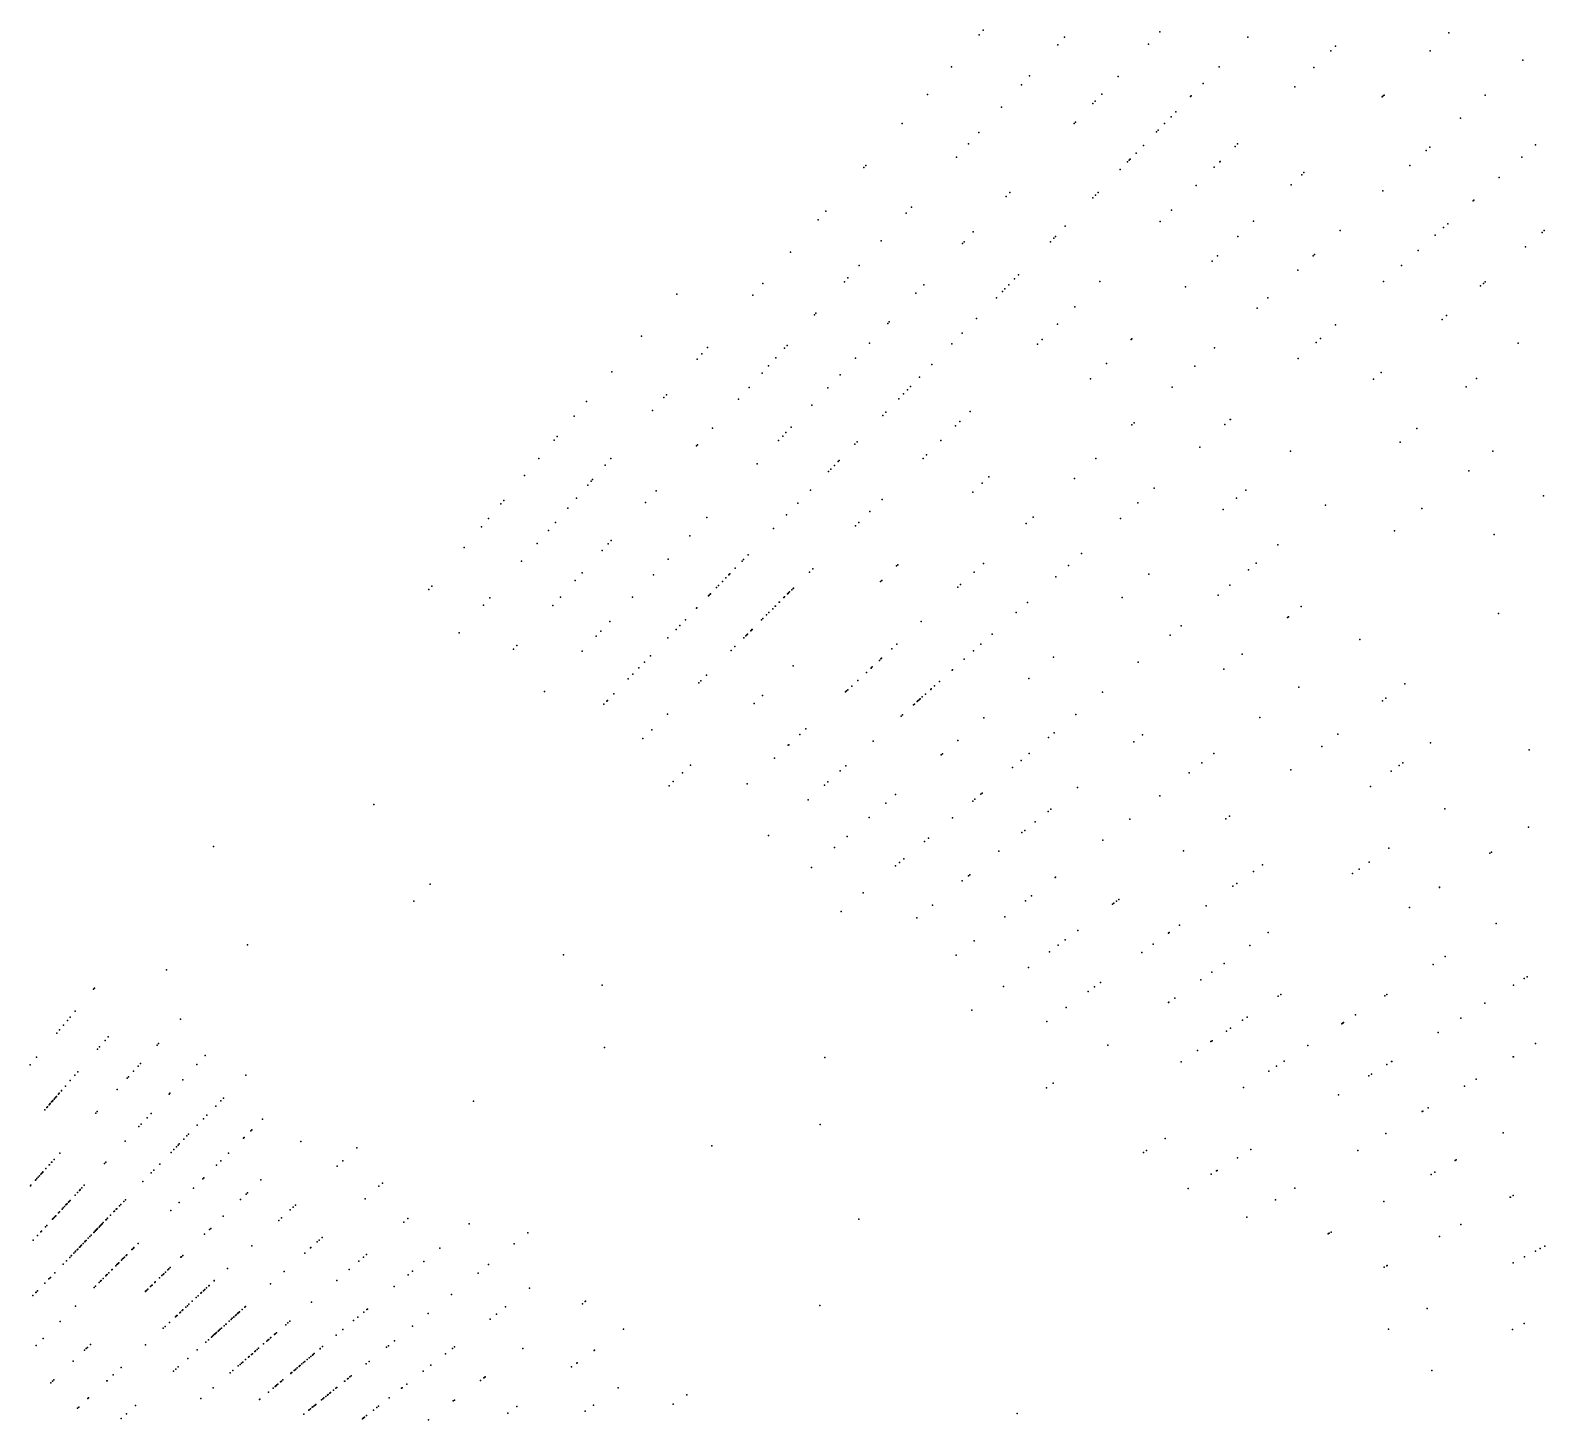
# Model space of a CAD drawing. Header units: metres. Extents: x -4327 to 4266, y -3886 to 3992.
# Drawn here: x 2119 to 4266, y 2022 to 3992 of the extents above; entities that cross this region are included whole.
import ezdxf

# ---------------------------------------------------------------- set-up
doc = ezdxf.new("R2010")
doc.units = ezdxf.units.M

msp = doc.modelspace()

# ---------------------------------------------------------------- linework, layer by layer
for p in [(3464.04, 3984.93, 2394.11), (3469.79, 3991.54, 2405.04), (3585.12, 3981.67, 2352.29), (3704, 3972.05, -161.49), (3720.11, 3989.33, 2384.17), (3845.01, 3981.62, 2315.74), (4129.84, 3988.14, 32.88), (3575.61, 3971.11, 2384.39), (3962.48, 3962.48, 2301.5), (3969.19, 3969.19, 2287.53), (4103.28, 3962.49, 17.11), (3424.89, 3939.88, 2418.73), (3804.36, 3939.53, 2333.49), (3938.57, 3938.57, 2459.92), (4234.96, 3949.16, 2418.91), (3524.33, 3914.16, 2429.87), (3535.68, 3926.77, 2385.47), (3661.26, 3926.22, 2416.54), (3781.82, 3916.19, 2333.71), (3911.63, 3911.63, 2314.39), (3390.75, 3900.61, 2449.63), (3625.48, 3887.85, 2368.56), (3628.62, 3891.22, 2451.06), (3637.93, 3901.21, 2366.24), (3763.82, 3897.55, -16.25), (3764.67, 3898.43, -181.85), (4035.52, 3897.06, 2304.06), (4036.95, 3898.43, 2308.45), (4038.09, 3899.54, 2301.95), (4181.57, 3899.38, 2450.93), (3495.95, 3882.65, 2476.29), (3736.34, 3869.1, -27.87), (3743.18, 3876.17, 2355.23), (4146.62, 3866.78, 2415.81), (3354.95, 3859.43, 2295.21), (3463.61, 3846.73, 2425.78), (3463.65, 3846.77, -187.83), (3598.99, 3859.45, -174.2), (3600.72, 3861.3, -226.19), (3715.68, 3847.7, -27.72), (3717.95, 3850.05, 2381.2), (3727.11, 3859.53, -159.53), (3449.1, 3830.61, 2320.29), (3696.95, 3828.3, 2364.28), (3827.05, 3827.05, -163.88), (3830.39, 3830.39, -13.3), (4097.93, 3821.38, 2489.22), (4102.92, 3826.03, 2304.06), (4252.8, 3829.24, -23.41), (3303.38, 3800.1, 2312.93), (3431.98, 3811.6, 2489.48), (3674.62, 3805.18, -183.28), (3676.85, 3807.49, 2431.37), (3678.03, 3808.71, 2341.81), (3686.55, 3817.54, 2395.86), (3805.16, 3805.16, -45.49), (3805.6, 3805.6, 2426.15), (4233.55, 3811.9, 2434.67), (3300.78, 3797.12, 2301.15), (3663.98, 3794.16, 2398.52), (3664.05, 3794.24, 2443.85), (3797.4, 3797.4, -42.47), (3921.39, 3786.85, -176.97), (3924.54, 3789.88, -4.46), (4074.8, 3799.81, 2395.54), (4201.52, 3783.07, 2307.59), (3507.66, 3761.51, 2301.68), (3629.14, 3758.08, 2462.22), (3632.71, 3761.78, -198.33), (3771.61, 3771.61, 2422), (3906.33, 3772.3, -182.22), (4036.58, 3764.17, 2326.84), (3368.23, 3740.79, 2295.66), (3502.65, 3756.13, 2325.34), (3625.12, 3753.93, -215.02), (3736.75, 3736.75, 2444.96), (4164.55, 3749.77, -120.75), (4165.42, 3750.56, -38.21), (3236.17, 3722.78, 2305.09), (3246.86, 3735.08, 2368.86), (3360.7, 3732.44, 2340.36), (3720.75, 3720.75, 2403.2), (3853.15, 3720.94, 2442.86), (4128.65, 3717.45, 2292.35), (3325.35, 3693.18, 2372.07), (3455.62, 3705.7, 2270.85), (3570.16, 3697.01, 2303.36), (3572.31, 3699.23, 2475.28), (3586.29, 3713.71, 2440.04), (3830.7, 3699.26, 2425.13), (3975.99, 3707.67, 2351.52), (4110.45, 3701.07, 2342.5), (4110.51, 3701.12, -149.37), (4122.39, 3711.82, 2374.32), (4262.23, 3705.1, 2494.16), (4265.29, 3707.76, -115.61), (3196.58, 3677.24, 2417.68), (3440.46, 3689.45, 2340.66), (3442.71, 3691.85, 2436.55), (3565.16, 3691.83, 2290.06), (3802.2, 3671.74, 2379.29), (3937.78, 3672.04, 2413.07), (3939.61, 3673.74, -13.22), (4086.55, 3679.55, -148.5), (4238.67, 3684.62, 2288.75), (3293.88, 3658.23, 2326.59), (3794.41, 3664.21, 2405.62), (3915.73, 3651.48, -42.34), (4062.77, 3658.13, -10.44), (3157.72, 3632.54, 2427.68), (3273.17, 3635.22, -228.28), (3278.18, 3640.79, 2394.45), (3385.93, 3630.97, -223.55), (3506.36, 3630.94, 2258.89), (3514.28, 3639.14, -225.03), (3520.03, 3645.1, 2347.79), (3635.46, 3635.46, 2327.81), (4037.39, 3635.28, 2342.91), (4174.87, 3629.16, 2332.09), (4178.97, 3632.72, -25.67), (4181.53, 3634.95, -68), (3035.47, 3617.53, 2314.41), (3143.26, 3615.9, 2426.4), (3374.61, 3618.82, -230.91), (3488.59, 3612.54, 2300.25), (3497.04, 3621.29, 2289.24), (3500.77, 3625.16, 2351.66), (3756.86, 3627.96, -172.4), (3873.61, 3612.2, 2418.99), (3230.76, 3588.13, 2425.41), (3232.87, 3590.47, 2400.65), (3599.67, 3599.67, 2325), (3858.04, 3597.68, 2468.63), (4126.48, 3587.09, 2354.38), (3334.5, 3575.82, 2376.43), (3336.65, 3578.12, 2414.35), (3460.24, 3583.19, 2367.59), (3575.19, 3575.19, 2252.77), (3969.21, 3573.89, 2421.78), (4120.4, 3581.81, -144.45), (2985.59, 3558.09, 2349.1), (3191.93, 3545, -248.69), (3308.59, 3548.03, 2403.93), (3425.42, 3547.13, 2393.41), (3440.22, 3562.45, 2357.19), (3546.76, 3546.76, 2327.3), (3553.5, 3553.5, 2308.44), (3679.47, 3553.22, 2346.25), (3680.57, 3554.28, 2353.71), (3941.73, 3549.15, 2432.97), (3947.97, 3554.77, 2387.89), (4228.43, 3548.08, 2351.92), (3064.49, 3525.29, 2336.86), (3071.25, 3533.06, 2464.61), (3079.12, 3542.12, 2418.85), (3176.15, 3527.47, 2436.52), (3188.14, 3540.79, -274.46), (3289, 3527.02, 2406.1), (3797.61, 3541.33, 2485.43), (3916.56, 3526.49, 2476.83), (2943.24, 3507.62, 2312.64), (3156.48, 3505.63, 2324.71), (3165.72, 3515.89, 2461.22), (3266.93, 3503.35, -310.03), (3379.59, 3499.66, 2400.85), (3396.98, 3517.68, 2406.58), (3644.46, 3519.41, 2300.55), (3770.05, 3515.63, 2330.57), (4033.89, 3506.61, 2381.48), (3138.08, 3485.19, 2465.78), (3249.81, 3484.99, 2436.14), (3362.51, 3481.98, -273.54), (3367, 3486.63, 2395.2), (3622.01, 3497.73, 2312.93), (3737.82, 3485.57, 2429.19), (4023.04, 3497.17, 2413.5), (4154.48, 3486.02, 2402.21), (4168.96, 3498.17, 2371.63), (2907.67, 3465.23, 2372.08), (3017.26, 3470.96, 2338.6), (3020.73, 3474.95, 2350.79), (3123.2, 3468.67, 2338.29), (3226.87, 3460.39, -262.2), (3350.34, 3469.37, 2435.94), (3356.77, 3476.04, 2417.51), (2890.3, 3444.53, 2417.64), (3001.28, 3452.58, 2376.69), (3327.45, 3445.68, -312.65), (3332.09, 3450.48, 2445.71), (3436.86, 3436.86, 2385.39), (3451.2, 3451.2, 2431.79), (3683.86, 3435.26, 2370.59), (3820.2, 3439.72, 2351.17), (3820.62, 3440.1, 2457.37), (2866.11, 3415.69, 2400.54), (3086.35, 3427.74, 2335.93), (3185.87, 3416.42, 2330.65), (3190.35, 3421.23, 2327.56), (3197.82, 3429.24, 2298.02), (3430.84, 3430.84, 2427.35), (3680.65, 3432.26, 2318.42), (3812.54, 3432.82, 2373.58), (4084.52, 3427.32, 2347.86), (2861.68, 3410.42, 2362.5), (3063.58, 3402.45, 2400.87), (3064.86, 3403.88, 2370.12), (3179.77, 3409.89, 2348.47), (3288.04, 3404.86, 2310.19), (3291.45, 3408.4, 2435.45), (3409.92, 3409.92, 2455.45), (3777.02, 3400.84, 2405.53), (3905.54, 3395.03, 2421.69), (4061.16, 3407.72, 2438.75), (4192.53, 3395.05, 2421.33), (2840.18, 3384.8, 2453.96), (2934.15, 3375.35, -247.84), (2942.23, 3384.65, 2382.99), (3149.33, 3377.24, 2379.91), (3259.07, 3374.86, 2450.43), (3264.34, 3380.32, 2338.14), (3265.69, 3381.72, 2455.41), (3384.6, 3384.6, -95.3), (3389.7, 3389.7, 2421.18), (3629.74, 3384.79, 2392.22), (2819.68, 3360.37, 2433.12), (2914.27, 3352.48, -219.44), (2916.18, 3354.68, -149.15), (3250.76, 3366.26, 2325.23), (3254.08, 3369.7, 2321.23), (3468.42, 3349.41, 2438.57), (3477.81, 3358.48, 2418.74), (3599.14, 3356.25, 2362.14), (4158.24, 3367.27, 2408.54), (2893.32, 3328.38, 2421.06), (2909.22, 3346.67, -185.13), (2909.51, 3347.01, -214.23), (3006.26, 3338.79, 2377.87), (3225.2, 3339.79, 2341.78), (3455.26, 3336.7, 2429.32), (3455.27, 3336.71, 2432.62), (3712.36, 3342.63, 2364.35), (3828.78, 3328.31, 2418.09), (3842, 3339.8, 2325), (4264.29, 3331.63, 2400.5), (2786.2, 3320.47, 2355.01), (2790.14, 3325.15, 2324.71), (2881.14, 3314.38, 2448.41), (2991.38, 3322.27, 2419.42), (3207.32, 3321.27, 2347.78), (3309.42, 3309.42, 2341.45), (3326.64, 3326.64, 2321.64), (3689.23, 3321.8, 2389.52), (3810.29, 3312.24, 2269.3), (3955.01, 3318.65, 2440.15), (4091.84, 3313.51, 2411.65), (2758.61, 3287.58, 2325.62), (2768.64, 3299.54, 2469.59), (2863.5, 3294.08, 2337.57), (3078.17, 3300.93, 2433.1), (3172.54, 3285.26, 2363.22), (3191.14, 3304.53, 2354.89), (3288.99, 3288.99, 2358.8), (3293.75, 3293.75, 2339.9), (3530.59, 3292.33, 2451.44), (3540.58, 3301.65, 2412.05), (3664.68, 3299.69, 2353.77), (2837.65, 3264.34, 2461.17), (2853.59, 3282.69, 2437.45), (2938.45, 3263.48, 2438.91), (2942.75, 3268.26, 2417.44), (3053.93, 3274.94, 2451.91), (4053.12, 3282.15, 2437.18), (4194.31, 3276.95, 2430.93), (2734.32, 3258.64, 2380.75), (2929.9, 3253.98, 2335.84), (3023.28, 3242.08, 2417.88), (3136.8, 3248.25, 2371.06), (3609.35, 3249.87, 2429.81), (3887.56, 3262.05, 2267.77), (2815.5, 3238.86, 2377.31), (2901.51, 3222.45, 2371.26), (3109.91, 3220.4, 2438.66), (3110.53, 3221.05, -169.82), (3118.16, 3228.95, 2400.87), (3128, 3239.14, -202.75), (3130.21, 3241.43, 2369.21), (3223.54, 3223.54, 2330.65), (3228.37, 3228.37, -415.75), (3347.15, 3232.3, 2372.46), (3348.9, 3233.99, 2344.98), (3457.03, 3223.73, 2491.88), (3470.18, 3236, 2461.81), (3590.65, 3233.03, 2437.03), (3704.71, 3220.45, 2310.23), (3845.76, 3226.97, 2386.15), (3856.75, 3236.2, 2423.34), (2684.25, 3198.96, 2415.54), (2688.21, 3203.68, 2343.59), (2891.66, 3211.51, 2446.55), (3002.32, 3219.59, 2429.22), (3091.75, 3201.6, 2430.72), (3094.68, 3204.64, -183.55), (3100.28, 3210.43, -210.72), (3105.27, 3215.6, -284.42), (3109.31, 3219.78, 2435.03), (3200.46, 3200.46, -399.72), (3200.97, 3200.97, -397.29), (3324.24, 3210.18, 2356.22), (3326, 3211.88, 2357.47), (3434.15, 3202.39, 2488.49), (3437.86, 3205.86, 2358.1), (3572.78, 3216.94, 2447.97), (3819.7, 3205.11, 2316.86), (2770.49, 3187.08, 2372.52), (2870.62, 3188.14, 2462.85), (2972.87, 3188.01, 2458.39), (3080.37, 3189.82, -197.24), (3081.31, 3190.79, 2447.7), (3082.84, 3192.38, -190.13), (3083.46, 3193.02, -112.6), (3180.84, 3180.84, -219.76), (3180.85, 3180.85, -362.67), (3181.1, 3181.1, -335.55), (3187.5, 3187.5, -440.26), (3188.31, 3188.31, -269.61), (3192.67, 3192.67, -618.24), (3193.22, 3193.22, -568.24), (3194.02, 3194.02, -538.37), (3195.55, 3195.55, -369.31), (3198.59, 3198.59, -449.26), (3198.65, 3198.65, -569.21), (3532.54, 3180.72, 2499.29), (3666.96, 3187.64, 2332.17), (3802.81, 3190.94, 2416.19), (2761.65, 3176.91, 2374.02), (2859.74, 3176.07, 2367.49), (3047.77, 3156.06, 2446.1), (3063.52, 3172.36, -152.8), (3063.96, 3172.82, -169.68), (3155.86, 3155.86, -161.95), (3157.62, 3157.62, -193.75), (3162.79, 3162.79, -326.26), (3166.2, 3166.2, -385.59), (3171.48, 3171.48, -219.12), (3175.15, 3175.15, 2423.81), (3175.38, 3175.38, -502.97), (3516.54, 3166.31, 2464.95), (3901.5, 3159.37, 2276.31), (3902.48, 3160.17, 2396.84), (3920.87, 3175.06, 2284.3), (4200.27, 3165.13, 2408.94), (2727.2, 3137.29, 2383.42), (2928.07, 3139.98, 2360), (2940.86, 3153.68, 2339.77), (3034.57, 3142.39, 2354.93), (3039.82, 3147.82, 2452.24), (3134.67, 3134.67, -381.76), (3135.84, 3135.84, 2459.8), (3140.32, 3140.32, -153.87), (3141.28, 3141.28, -212.17), (3142.12, 3142.12, -185.51), (3142.2, 3142.2, -258.41), (3381.98, 3153.74, 2367.31), (3482.62, 3135.76, 2483.57), (3750.69, 3147.2, 2330.44), (2804.19, 3114.37, 2345.46), (2808.84, 3119.53, 2394.66), (2921.48, 3132.9, 2382.14), (3022.96, 3130.37, 2466.79), (3118.05, 3118.05, -208.19), (3130.53, 3130.53, 2433.58), (3133.34, 3133.34, 2426.33), (3340.17, 3114.76, 2388.58), (3347.48, 3121.58, -421.84), (3466.62, 3121.36, 2372.03), (3734.93, 3133.97, 2369.76), (4003.78, 3128.1, 2387.83), (2901.55, 3111.53, 2347.69), (2989.77, 3096, 2470.82), (2998.39, 3104.93, 2369.57), (3112.52, 3112.52, -219.85), (3322.67, 3098.44, -331.39), (3324.95, 3100.57, 2418.9), (3325.95, 3101.5, -299.31), (3443.01, 3100.1, -322.7), (3456.16, 3111.94, 2348.93), (3569.58, 3102.99, 2346.9), (3689.51, 3095.86, 2308.56), (3837.17, 3107.28, 2274.59), (2966.8, 3072.21, 2335.51), (2973.25, 3078.89, 2346.66), (2981.91, 3087.86, 2467.44), (3077.51, 3077.51, 2432.71), (3200.53, 3090.72, 2458.34), (3292.29, 3070.11, -229.77), (3304.48, 3081.47, 2413.5), (3310.99, 3087.55, -213.75), (3311.31, 3087.84, -484.61), (3312.7, 3089.14, -206.43), (3425.87, 3084.67, -610.75), (3426.15, 3084.92, 2366.53), (3534.61, 3072.59, 2426.67), (3810.98, 3086.07, 2307.88), (2848.02, 3054.13, 2367.17), (2946.35, 3051.04, 2379.88), (3066.87, 3066.87, 2390.26), (3069.49, 3069.49, 2386.13), (3156.99, 3048.67, 2449.95), (3157.12, 3048.8, 2453.2), (3274.87, 3053.87, -309.44), (3276.28, 3055.18, -280.12), (3277.96, 3056.75, -275.36), (3283.69, 3062.09, -297.97), (3388.09, 3050.65, -535.83), (3395.58, 3057.39, -431.16), (3396.27, 3058.02, 2421.99), (3400.98, 3062.26, 2403.02), (3407.89, 3068.48, -579.57), (3638.9, 3053.4, 2340.95), (3917.29, 3060.52, 2283.5), (4067.59, 3065.15, 2417.4), (2932.15, 3036.33, 2380.53), (2936.23, 3040.55, 2347.51), (2937.42, 3041.79, 2412.25), (3145.35, 3037.43, 2444.05), (3370.96, 3035.22, -530.61), (3372.3, 3036.43, -508.25), (3376.32, 3040.05, -423.72), (3376.39, 3040.11, -406.23), (3377, 3040.66, -413.8), (3377.92, 3041.49, -341.52), (3378.73, 3042.22, -399.02), (3380.14, 3043.49, -341.75), (3380.55, 3043.86, -334.31), (3380.59, 3043.9, -356.77), (3383.55, 3046.56, -357.08), (4036.01, 3041.35, 2258.28), (4040.64, 3044.84, 2280.77), (3022.21, 3022.21, 2316.09), (3353.39, 3019.41, -381.15), (3355.45, 3021.26, 2408.68), (3470.89, 3017.2, 2297.67), (3601.01, 3021.6, 2329.33), (3862.24, 3017.51, 2319.75), (2987.52, 2987.52, 2355.52), (3000.07, 3000.07, 2377.57), (3209.94, 2993.32, 2462.7), (3218.48, 3001.28, 2422.13), (3433.75, 2984.92, 2401.68), (3562.48, 2989.28, 2377.54), (3570.41, 2995.93, 2284.27), (3695.78, 2992.78, 2379.14), (3972.74, 2993.68, 2288.3), (3193.59, 2978.07, 2338.64), (3194.36, 2978.79, 2351.48), (3314.04, 2983.98, 2470.34), (3410.11, 2964.37, 2291.41), (3411.99, 2966, 2408.57), (3535.12, 2966.32, 2429.55), (3683.57, 2982.9, 2368.06), (3796.79, 2966.38, 2390.79), (3950.1, 2976.61, 2242.66), (4103.87, 2981.63, 2293.39), (4244.07, 2971.73, 2466.03), (3054.81, 2949.99, 2388.92), (3174.15, 2959.94, 2482.14), (3267.3, 2941.89, 2454.34), (3275, 2948.82, 2354.01), (3511.5, 2946.49, 2280.78), (3523.73, 2956.76, 2408.93), (3779.78, 2953.09, 2373.56), (3906.19, 2943.53, 2341.12), (4048.36, 2941.3, 2305.24), (4059.47, 2949.38, 2275.18), (4064.67, 2953.15, 2438.61), (3024.56, 2920.78, 2365.26), (3030.54, 2926.56, 2345.8), (3043.68, 2939.25, 2380.22), (3135.29, 2923.71, 2380.89), (3244.93, 2921.75, 2459.45), (3249.76, 2926.1, 2351.22), (3762.06, 2939.24, 2346.25), (4018.87, 2919.88, 2255.69), (3221.89, 2901, 2495.22), (3345.42, 2908.13, 2433.45), (3454.98, 2899.07, 2428.15), (3458.11, 2901.7, 2326.54), (3466.76, 2908.95, 2401.52), (3468.56, 2910.47, 2390.12), (3603.51, 2918.07, 2454.12), (3720.24, 2906.57, 2387.69), (2606.11, 2894.38, 2250.06), (3331.68, 2896.19, 2461.19), (3562.06, 2884.5, 2374.92), (3565.61, 2887.38, 2311.02), (3819.01, 2877.83, 2372.79), (4124.22, 2887.81, 2279.56), (3308.42, 2875.96, 2350.82), (3426.48, 2875.16, 2430.2), (3528.76, 2857.54, 2368.45), (3543.58, 2869.53, 2334.27), (3677.55, 2873.21, 2309.36), (3813.73, 2873.85, 2350.06), (4243.01, 2861.95, 2470.35), (2378.58, 2834.68, 2162.08), (3165.41, 2850.15, 2374.76), (3277.15, 2848.79, 2483.38), (3386.78, 2841.85, 2414.55), (3392.38, 2846.55, 2356.19), (3524.84, 2854.36, 2284.59), (3639.57, 2843.54, 2405.93), (3259.16, 2833.14, 2389.12), (3357.57, 2817.33, 2347.37), (3492.17, 2827.91, 2397.15), (3753.65, 2828.58, 2377.08), (4016.81, 2812.6, 2353.7), (4044.69, 2832.12, 2320.52), (4188.24, 2825.01, 2404.58), (4190.45, 2826.5, 2402.47), (3226.41, 2804.67, 2355.99), (3345.5, 2807.21, 2366.59), (3351.34, 2812.11, 2473.6), (3448.91, 2792.87, 2448.91), (3450.91, 2794.49, 2456.66), (3572.31, 2790.99, 2305.17), (3852.88, 2799.28, 2376.08), (3866.05, 2808.85, 2332.34), (3993.4, 2796.21, 2323.65), (4002.65, 2802.69, 2312.7), (2685.72, 2781.14, 2227.96), (3440.24, 2785.85, 2483.86), (3572.1, 2790.83, 2377.07), (3824.01, 2778.3, 2364.71), (3829.61, 2782.38, 2368.18), (4116.52, 2776.63, 2426.83), (4116.77, 2776.8, 2353.59), (2662.76, 2757.37, 2211.7), (3299.95, 2768.99, 2361.8), (3397.9, 2751.57, 2347.77), (3529.7, 2757.7, 2449.46), (3538.55, 2764.62, 2449.24), (3653.13, 2752.83, 2294.65), (3654.89, 2754.16, 2280.16), (3659, 2757.25, 2405.69), (3662.08, 2759.57, 2272.17), (3786.13, 2750.79, 2376.5), (4074.3, 2748.15, 2388.67), (3268.47, 2742.57, 2348.36), (3375.63, 2733.53, 2481.01), (3500.67, 2735.03, 2410.47), (3603.94, 2715.77, 2382.07), (3732.73, 2711.99, 2320.87), (3733.73, 2712.71, 2362.64), (3747.97, 2723.06, 2283.05), (3874.02, 2712.62, 2359.56), (4197.01, 2725.57, 2331.91), (2426.96, 2695.41, 2111.25), (3457.01, 2700.91, 2445.85), (3563.76, 2685.48, 2449.69), (3575.98, 2694.69, 2276.85), (3585.96, 2702.22, 2433.18), (3694.75, 2684.39, 2303.5), (3710.82, 2696.07, 2313.52), (3847.87, 2694.31, 2433.92), (2874.91, 2680.9, 2216.95), (3431.36, 2680.87, 2499.82), (3534.2, 2663.21, 2416.82), (3811.56, 2668.88, 2440), (4107.81, 2667.64, 2460.43), (4125, 2678.81, 2360.84), (2312.13, 2659.81, 2059.16), (3635.96, 2641.68, 2432.27), (3778.51, 2645.74, 2406.02), (3794.13, 2656.68, 2329.86), (4236.76, 2647.42, 2404.7), (4241, 2650.07, 2393.68), (2208.77, 2632.31, 2027.89), (2210.12, 2633.91, 2034.18), (2929.87, 2638.07, 2212.16), (3498.58, 2636.37, 2439.2), (3618.65, 2629.1, 2471.4), (3627.58, 2635.59, 2487.08), (3741.41, 2619.76, 2401.44), (3887.98, 2622.48, 2304.79), (3891.74, 2625.01, 2445.32), (4039.13, 2623.04, 2455.59), (4041.9, 2624.84, 2430.83), (4221.81, 2638.08, 2439.84), (2182.52, 2601.03, 1971.46), (3453.72, 2602.57, 2495.2), (3587.49, 2606.47, 2450.12), (3732.42, 2613.47, 2421.11), (3733.12, 2613.96, 2408.83), (4181.02, 2612.59, 2446.35), (2165.98, 2581.32, 2048.54), (2171.72, 2588.15, 2056.49), (2175.58, 2592.75, 1989.95), (2332.16, 2590.12, 2067.14), (3559.95, 2586.45, 2472.2), (3820.49, 2576.95, 2419.75), (3837.71, 2588.57, 2414.58), (3844.01, 2592.82, 2269.31), (3978.27, 2583.52, -205.81), (3979.1, 2584.06, -187.71), (3979.55, 2584.35, 2498.15), (3980.82, 2585.17, -159.27), (3997.84, 2596.23, 2466.63), (4147.08, 2591.39, 2406.58), (2156.7, 2570.25, 1997.39), (2160.7, 2575.02, 2001.1), (2225.12, 2559.7, 2041.68), (2229.42, 2564.65, 2086.24), (2301.05, 2555.58, 2042.1), (3792.78, 2558.26, 2402.2), (3794.27, 2559.27, 2409.52), (3814.58, 2572.97, 2406.42), (4114.68, 2571.14, 2427.35), (4252.99, 2555.45, 2408.26), (2128.06, 2536.12, 2030.03), (2214.44, 2547.43, 2064.64), (2217.38, 2550.81, 1989.64), (2298.94, 2553.23, 2070.76), (2367.21, 2538.53, 2076.58), (2933.09, 2549.69, 2177.87), (3245.23, 2535.45, 2246.22), (3646.42, 2553.25, 2459.55), (3773.6, 2545.33, 2444.16), (3930.33, 2552.38, 2363.73), (4221.35, 2536.44, 2373.77), (4221.88, 2536.76, 2370.76), (2119.08, 2525.42, 2028.89), (2186.31, 2515.06, 2076.05), (2265.61, 2516.22, 2058.41), (2271.9, 2523.2, 2028.78), (2275.3, 2526.97, 1974.35), (2355.26, 2525.71, 2038.05), (3750.38, 2529.66, 2445.04), (3874.8, 2516.32, 2397.1), (3885.7, 2523.41, 2371.87), (3896.64, 2530.5, 2356.2), (4020.16, 2512.07, 2489.14), (4042.15, 2525.81, 2361.86), (4048.6, 2529.85, 2352.67), (4049.06, 2530.13, 2523.67), (2168.9, 2495.04, 671.67), (2175.72, 2502.88, 2008.7), (2182.29, 2510.43, 427.78), (2256.52, 2506.12, 1975.32), (2258.48, 2508.3, 2092.49), (2335.12, 2504.11, 1985.54), (2424.43, 2510.57, 2044.31), (3559.76, 2492.57, 2501.08), (3569.16, 2499.15, 2485.58), (3838.76, 2492.92, 2419.34), (4016.56, 2509.83, 2363.02), (4152.27, 2494.93, 2436.7), (4168.52, 2504.7, 2472.88), (2146.7, 2469.5, 640.67), (2146.86, 2469.69, 2031.18), (2147.28, 2470.16, 559.65), (2149.33, 2472.52, 474.1), (2150.03, 2473.33, 604.62), (2150.42, 2473.78, 518.23), (2150.78, 2474.19, 606.68), (2151.02, 2474.47, 533.05), (2151.15, 2474.62, 461.73), (2152.78, 2476.49, 494.98), (2154.44, 2478.4, 592.9), (2155.3, 2479.39, 548.84), (2156.03, 2480.23, 448.16), (2158.96, 2483.6, 511.1), (2160.03, 2484.83, 538.97), (2163.19, 2488.47, 2034.19), (2163.33, 2488.63, 464.35), (2242.16, 2490.17, 2004.7), (2316.13, 2483.74, 2034.28), (2317.12, 2484.81, 2050.29), (2389.08, 2473.96, 2047.39), (2392.9, 2477.92, 2055.75), (2747.35, 2473.72, 2092.95), (3973.47, 2482.9, 2360.05), (2139.53, 2461.24, 2051.44), (2142.69, 2464.88, 689.56), (2143.41, 2465.71, 520.2), (2145.68, 2468.32, 662.62), (2212.22, 2456.92, 2032.2), (2214.11, 2459.02, 2016.57), (2284.76, 2450.1, 1989.39), (2290.56, 2456.32, 2069.51), (2364.5, 2448.51, 1971.39), (2369.57, 2453.76, 2053.42), (2382.16, 2466.8, 2046.53), (2448.11, 2448.11, 2038.09), (4092.32, 2458.92, 2530.16), (4092.98, 2459.31, 2523.9), (4100.83, 2464.03, 2338.24), (2273.18, 2437.69, 2011.41), (2276.45, 2441.19, 2006.85), (2343.52, 2426.78, 2055.99), (2355.78, 2439.48, 1964.13), (2431.8, 2431.8, 2054.94), (2432.93, 2432.93, 2050.8), (3238.94, 2440.71, 2209.17), (4040.48, 2427.77, 2390.46), (4206.92, 2428.86, 2483.48), (2253.71, 2416.81, 2021.33), (2322.77, 2405.3, 2057.85), (2326.54, 2409.2, 2073.8), (2328.58, 2411.31, 2007.94), (2330.23, 2413.03, 2006.88), (2336.62, 2419.64, 1980.13), (2341.18, 2424.36, 2061.5), (2421.12, 2421.12, 2061.15), (2422.19, 2422.19, 2079.92), (2502.39, 2416.53, 2060.65), (2581.8, 2407.56, 2024.04), (3085.42, 2410.6, 2152.26), (3727.75, 2420.83, 2481.27), (3849.11, 2405.19, 2411.73), (2145.98, 2383.35, 2331.44), (2146.1, 2383.49, 2179.93), (2149.3, 2387.04, 2057.42), (2149.4, 2387.15, 2370.15), (2152.99, 2391.13, 2043.67), (2161.12, 2400.17, 2026.75), (2224.42, 2385.4, 2066.65), (2226.21, 2387.32, 2028.61), (2302.63, 2384.45, 2015.16), (2318.72, 2401.1, 2004.39), (2383.05, 2383.05, 1988.88), (2388.96, 2388.96, 2038.79), (2400.09, 2400.09, 2053.35), (2562.12, 2389.22, 2052.01), (3697.31, 2401.06, 2442.12), (3701.22, 2403.6, 2429), (3830.34, 2393.46, 2390.5), (4000.78, 2403.91, 2389.41), (4139.11, 2389.71, 2526.24), (4140.3, 2390.4, 2523.63), (2126.6, 2361.83, 2084.93), (2127.05, 2362.33, 2140.37), (2128.46, 2363.89, 2412), (2130.24, 2365.87, 2365.15), (2130.31, 2365.95, 2017.27), (2132, 2367.83, 2097.69), (2134.1, 2370.16, 2057.62), (2135.62, 2371.85, 2256.93), (2136.34, 2372.65, 2045.01), (2136.72, 2373.06, 2239.85), (2137.02, 2373.4, 2214.28), (2141.28, 2378.13, 2299.76), (2290.57, 2371.96, 2056.7), (2294.22, 2375.74, 2032.56), (2363.48, 2363.48, 2002.16), (2365.17, 2365.17, 2001.11), (2445.96, 2362.03, 2054.47), (2553.99, 2381.64, 2037.84), (3793.28, 2370.31, 2430.2), (3800.57, 2374.86, 2419.06), (3801.62, 2375.51, 2473.67), (4104.88, 2369.95, 2502.04), (4110.04, 2372.93, 2367.82), (2119.2, 2353.61, 2286.55), (2120.01, 2354.51, 2332.41), (2182.51, 2340.45, 2086.91), (2185.91, 2344.1, 2165.72), (2188.71, 2347.11, 2199.23), (2189.11, 2347.53, 2243.64), (2189.7, 2348.17, 2044.22), (2189.78, 2348.26, 2339.5), (2192.38, 2351.04, 2371.94), (2195.52, 2354.41, 2413.51), (2278.85, 2359.82, 2031.29), (2350.46, 2350.46, 2013.36), (2425.17, 2341.96, 2059.67), (2427.05, 2343.77, 2058.74), (2613.37, 2353.09, 2059.85), (2618.34, 2357.57, 2032.91), (3760.68, 2349.93, 2424.99), (3911.69, 2350.38, 2434.45), (2164.14, 2320.75, 2124.04), (2165.74, 2322.47, 2295.3), (2167.39, 2324.24, 2162.56), (2169.66, 2326.68, 2101.93), (2170.64, 2327.73, 2063.21), (2171.22, 2328.34, 2113.43), (2173.15, 2330.41, 2274.18), (2174.23, 2331.58, 2330.88), (2175.59, 2333.04, 1994.56), (2240.8, 2320.42, 2437.69), (2241.39, 2321.02, 2237.07), (2241.65, 2321.3, 2195.89), (2245.34, 2325.12, 2038.19), (2247.29, 2327.13, 2222.12), (2251.66, 2331.66, 2034.06), (2253.94, 2334.02, 2031.19), (2330.02, 2330.02, 2018.04), (2417.19, 2334.25, 2052.89), (2487.44, 2319.58, 2007.18), (2491.76, 2323.61, 1968.3), (2494.86, 2326.5, 2056.05), (2593.63, 2335.32, 2028.98), (3884.06, 2333.78, 2404.57), (4037.94, 2331.3, 2393.36), (4216.78, 2337.4, 2494.78), (4217.43, 2337.76, 2485.17), (4221.14, 2339.82, 2484.02), (2142.45, 2297.5, 2255.01), (2150.64, 2306.28, 2076.1), (2151.66, 2307.38, 2349.21), (2152.96, 2308.76, 2070.94), (2154.34, 2310.25, 2314.86), (2154.46, 2310.37, 2408.99), (2155.11, 2311.08, 2188.34), (2159.08, 2315.33, 2395.1), (2160.38, 2316.73, 2300.17), (2218.43, 2297.25, 2150.28), (2218.62, 2297.44, 2399.9), (2219.18, 2298.03, 2225.24), (2219.47, 2298.33, 2036.7), (2220.16, 2299.04, 2159.56), (2220.28, 2299.17, 2064.51), (2220.65, 2299.55, 2182.98), (2221.1, 2300.01, 2102.54), (2222.54, 2301.51, 2412.35), (2226.33, 2305.43, 2025.82), (2226.6, 2305.71, 2209.39), (2226.88, 2306, 2346.5), (2228.51, 2307.69, 2383.34), (2232.94, 2312.28, 2409.91), (2237.71, 2317.22, 2186.89), (2238.43, 2317.96, 2187.59), (2318.53, 2318.53, 2383.63), (2392.63, 2310.54, 2032.04), (2471.57, 2304.78, 2074.73), (2475.19, 2308.15, 1987.35), (2648.43, 2302.25, 2047.79), (2654.41, 2307.45, 2019.12), (2740.99, 2299.97, 2028.27), (3293.76, 2306.32, 2320.03), (3843.68, 2309.51, 2404.7), (4147.12, 2298.78, 2381.87), (2123.19, 2276.85, 2425.47), (2129.4, 2283.51, 2416.18), (2133.94, 2288.37, 2079.6), (2135.07, 2289.58, 2260.2), (2140.65, 2295.57, 2224.7), (2198.21, 2276.31, 2261.09), (2198.22, 2276.32, 2258.49), (2201.13, 2279.33, 2335.33), (2203.56, 2281.85, 2073.57), (2205.23, 2283.58, 2337.01), (2205.25, 2283.61, 2363.84), (2205.42, 2283.78, 2175.63), (2205.42, 2283.77, 2221.74), (2209.21, 2287.7, 2096.26), (2209.21, 2287.7, 2017.54), (2209.42, 2287.92, 2042.15), (2210.87, 2289.42, 2095.35), (2211.06, 2289.62, 2421.74), (2211.28, 2289.85, 2120.72), (2211.73, 2290.31, 2311.92), (2212.24, 2290.84, 2357.85), (2212.96, 2291.58, 2144.97), (2213.5, 2292.15, 2292.6), (2213.84, 2292.5, 2251.01), (2214.09, 2292.75, 2290.57), (2214.43, 2293.11, 2368.28), (2216.55, 2295.31, 2301.05), (2217.72, 2296.52, 2013.12), (2366.27, 2285.08, 2021.98), (2373.22, 2291.8, 2035.37), (2374.82, 2293.34, 2031.77), (2528.74, 2276.89, 1975.73), (2532.7, 2280.45, 2064.26), (2824.27, 2287.05, 2013.15), (3959, 2285.73, 2422.7), (3960.53, 2286.61, 2426.83), (3963.2, 2288.16, 2422.07), (4116.83, 2282, 2380.58), (2177.25, 2254.61, 2095.49), (2177.58, 2254.95, 2409.46), (2180.69, 2258.17, 2245.65), (2182.7, 2260.25, 2353.01), (2183.3, 2260.87, 2111.25), (2185.31, 2262.96, 2404.39), (2186.38, 2264.06, 2274.95), (2188.8, 2266.57, 2106.61), (2189.61, 2267.41, 2379.3), (2190.66, 2268.5, 2083.6), (2191.49, 2269.36, 2062.22), (2191.82, 2269.69, 2172.34), (2194.09, 2272.05, 2184.77), (2196.46, 2274.5, 2325.06), (2197.1, 2275.17, 2069.96), (2255.04, 2255.04, 2273.45), (2255.78, 2255.78, 2268.96), (2263.25, 2263.25, 2114.75), (2263.33, 2263.33, 2097.31), (2264.95, 2264.95, 2093.82), (2265.74, 2265.74, 2074.66), (2266.08, 2266.08, 2260.94), (2271.82, 2271.82, 2311.58), (2335.19, 2255.07, 2201.27), (2432.91, 2268.73, 2017.38), (2508.15, 2258.35, 2084.73), (2516.51, 2265.87, 1998.41), (2516.86, 2266.19, 1986.26), (2525.92, 2274.35, 2073.97), (2595.75, 2256.45, 2070.43), (2699.76, 2265.37, 2043.73), (2804.9, 2271.36, 2001.91), (4252.64, 2261.17, 2360.51), (4259.41, 2264.77, 2354.49), (4265.89, 2268.21, 2480.01), (2165.76, 2242.71, 2429), (2170.38, 2247.49, 2431.44), (2174.94, 2252.21, 2439.29), (2234.59, 2234.59, 2431.75), (2235.15, 2235.15, 2432.36), (2240.53, 2240.53, 2088.56), (2241.98, 2241.98, 2067.65), (2242.5, 2242.5, 2224.49), (2242.52, 2242.52, 2087.93), (2242.83, 2242.83, 2248.12), (2243.69, 2243.69, 2246.39), (2244.07, 2244.07, 2062.19), (2244.78, 2244.78, 2270.96), (2248.55, 2248.55, 2290.54), (2250.03, 2250.03, 2119.89), (2251.36, 2251.36, 2054.1), (2251.38, 2251.38, 2106.15), (2252.43, 2252.43, 2307.71), (2313.96, 2234.57, 2150.66), (2315.47, 2236.02, 2318.6), (2317.26, 2237.75, 2179.24), (2332.47, 2252.44, 2132.21), (2333.02, 2252.97, 2204.39), (2333.24, 2253.19, 2212.37), (2398.42, 2236.56, 2033.08), (2571.34, 2235.23, 1968.3), (2584.77, 2246.91, 2087.21), (2591.51, 2252.76, 2059.4), (2661.03, 2232.87, 2080.78), (2677.12, 2246.37, 2039.35), (2768.59, 2241.96, 2001.49), (4038.42, 2238.53, 2405.24), (4042.03, 2240.53, 2394.58), (4042.61, 2240.86, 2394.93), (4221.07, 2244.38, 2500.26), (4237.44, 2253.09, 2404.24), (2139.49, 2215.51, 2440.3), (2145.42, 2221.64, 2480.13), (2147.11, 2223.39, 2424.38), (2147.61, 2223.92, 2422.23), (2153.94, 2230.47, 2432.09), (2211.29, 2211.29, 2411.83), (2216.52, 2216.52, 2450.42), (2216.73, 2216.73, 2445.15), (2218.52, 2218.52, 2425.18), (2219.39, 2219.39, 2404.32), (2222.25, 2222.25, 2396.56), (2226.36, 2226.36, 2260.11), (2227.31, 2227.31, 2271.51), (2228.03, 2228.03, 2091.72), (2230.2, 2230.2, 2454.47), (2290.81, 2212.21, 2328.38), (2291.65, 2213.02, 2482.01), (2295.48, 2216.72, 2280.13), (2296.32, 2217.53, 2350.05), (2302.21, 2223.22, 2377.67), (2302.46, 2223.46, 2087.32), (2305.73, 2226.61, 2373.18), (2307.34, 2228.17, 2164.81), (2308.2, 2229, 2362.2), (2310.83, 2231.54, 2162.99), (2371.96, 2211.89, 2312.06), (2372.64, 2212.52, 2068.01), (2379.61, 2219.02, 2271.66), (2379.94, 2219.33, 2071.88), (2459.82, 2214.84, 2042.07), (2478.95, 2232.05, 2037.9), (2553.41, 2219.65, 1989.19), (2654.55, 2227.43, 2047.57), (2753.75, 2229.94, 2029.08), (2122.64, 2198.06, 2412.94), (2127.12, 2202.7, 2456.23), (2127.52, 2203.12, 2456.7), (2129.24, 2204.89, 2483.5), (2209.51, 2209.51, 2450.92), (2282.39, 2204.08, 2126.33), (2282.56, 2204.24, 2343.98), (2282.61, 2204.29, 2129.03), (2283.7, 2205.34, 2120.02), (2283.91, 2205.55, 2305.46), (2285.4, 2206.99, 2363.01), (2285.9, 2207.46, 2339.38), (2289.65, 2211.09, 2113.02), (2348.64, 2190.14, 2221.32), (2348.66, 2190.16, 2278.79), (2354.14, 2195.27, 2066.73), (2356.91, 2197.85, 2099.08), (2360.94, 2201.62, 2194.13), (2361.92, 2202.52, 2252.15), (2364.61, 2205.04, 2153.98), (2365.18, 2205.57, 2213.58), (2366.38, 2206.69, 2042.76), (2368.76, 2208.91, 2097.08), (2368.97, 2209.1, 2379.12), (2634.85, 2210.9, 2052.68), (2716.2, 2199.54, 2044.67), (2826.73, 2208.48, 2002.49), (2906.36, 2190.1, 2023.71), (2183.04, 2183.04, 2418.84), (2326.05, 2169.07, 2054.34), (2327.03, 2169.99, 2144.9), (2327.09, 2170.05, 2366.59), (2331.18, 2173.86, 2306.56), (2331.98, 2174.6, 2254.77), (2334.34, 2176.81, 2417.51), (2334.52, 2176.98, 2246.8), (2335.37, 2177.77, 2109.79), (2339.4, 2181.53, 2428.24), (2339.47, 2181.59, 2475.39), (2341.76, 2183.72, 2219.98), (2343.93, 2185.75, 2337.87), (2409.98, 2169.96, 2175.84), (2410.76, 2170.66, 2280.71), (2413.04, 2172.71, 2212.15), (2413.16, 2172.82, 2132.78), (2413.98, 2173.55, 2040.88), (2414.6, 2174.12, 2086.18), (2415.46, 2174.89, 2027.33), (2419.2, 2178.25, 2249.12), (2422.98, 2181.66, 2318.95), (2423.79, 2182.39, 2106.7), (2424.26, 2182.81, 2206.83), (2517.75, 2188.65, 2018.15), (2517.78, 2188.67, 2015.68), (2591.76, 2174.75, 1989.19), (2596.24, 2178.5, 1980.21), (2596.95, 2179.1, 2096.56), (2683.14, 2172.76, 2083.49), (2780.06, 2172.02, 2027.89), (2792.87, 2182.03, 2037.24), (2901.66, 2186.56, 1994.57), (2905.85, 2189.71, 1992.29), (3238.28, 2184.25, 2233.92), (4099.25, 2179.61, 2392.74), (2161.2, 2161.2, 2402.72), (2307.54, 2151.81, 2455.4), (2310.46, 2154.54, 2406.36), (2316.53, 2160.2, 2434.59), (2324.85, 2167.96, 2377.8), (2385.4, 2147.82, 2288.26), (2386.39, 2148.72, 2501.83), (2386.66, 2148.96, 2377.79), (2388.45, 2150.57, 2199.88), (2390.19, 2152.14, 2277.02), (2393.82, 2155.4, 2060.79), (2396.37, 2157.7, 2053.08), (2396.54, 2157.85, 2317.56), (2401.06, 2161.92, 2489.01), (2403.79, 2164.38, 2188.2), (2405.46, 2165.89, 2443.31), (2407.5, 2167.73, 2100.07), (2407.77, 2167.96, 2426.29), (2481.2, 2156.87, 2322.11), (2484.27, 2159.55, 2242.55), (2487.09, 2161.99, 2028.1), (2562.2, 2149.94, 2053.41), (2577.38, 2162.68, 2017.87), (2583.43, 2167.75, 2005.14), (2660.71, 2154.6, 1997.89), (2770.84, 2164.82, 2088.06), (2959.88, 2150.48, 1985.18), (4044.48, 2150.49, 2402.03), (4220.18, 2150.29, 2392.21), (4236.85, 2158.78, 2378.92), (2127.58, 2127.58, 2484.44), (2137.15, 2137.15, 2375.99), (2204.27, 2128.64, 2444.28), (2282.54, 2128.51, 2417.89), (2367.76, 2131.94, 2050.62), (2371.72, 2135.51, 2141.29), (2375.84, 2139.21, 2437.95), (2377.32, 2140.55, 2243.87), (2378.96, 2142.02, 2353.94), (2380.32, 2143.25, 2133.89), (2380.43, 2143.35, 2086.39), (2380.75, 2143.64, 2369.2), (2381.16, 2144.01, 2388.58), (2382.17, 2144.91, 2235.42), (2383.25, 2145.88, 2259.91), (2449.86, 2129.63, 2162.58), (2454.31, 2133.5, 2161.39), (2454.35, 2133.54, 2388.6), (2455.73, 2134.73, 2425.64), (2457.05, 2135.88, 2310.18), (2459.53, 2138.04, 2107.53), (2460.14, 2138.57, 2057.97), (2465.43, 2143.17, 2415.87), (2466.14, 2143.78, 2500.3), (2467.98, 2145.38, 2084.54), (2533.43, 2125.8, 2290.25), (2552.66, 2141.94, 2010.89), (2626.64, 2127.01, 1989.64), (2635.16, 2133.91, 2051.28), (2720.43, 2125.43, 2057.71), (2180.08, 2105.28, 2428.3), (2196.16, 2120.81, 2457.16), (2198.37, 2122.94, 2454.14), (2200.01, 2124.52, 2450.49), (2342.33, 2109.04, 2447.35), (2355.75, 2121.13, 2433.78), (2420.33, 2103.96, 2259.91), (2424.26, 2107.37, 2335.12), (2428.52, 2111.08, 2066.05), (2428.75, 2111.28, 2128.77), (2429.33, 2111.78, 2121.71), (2432.51, 2114.55, 2234.65), (2433.94, 2115.79, 2256.86), (2437.22, 2118.65, 2355.69), (2438.36, 2119.63, 2367.61), (2440.85, 2121.8, 2185.32), (2442.76, 2123.46, 2257.16), (2508.33, 2104.74, 2416.02), (2511.44, 2107.35, 2212.64), (2514.63, 2110.03, 2127.94), (2516.64, 2111.71, 2315.07), (2519, 2113.69, 2415.23), (2520.29, 2114.77, 2082.12), (2521.56, 2115.84, 2113.46), (2529.91, 2122.85, 2406.34), (2530.12, 2123.02, 2247.51), (2599.33, 2104.9, 2086.21), (2624.22, 2125.05, 2070.54), (2707.66, 2115.45, 1985.06), (2717.77, 2123.36, 2063.36), (2817.44, 2123.09, 2040.64), (2918.33, 2120.29, 1995.68), (2919.04, 2120.81, 2001.31), (2236.69, 2085.74, 2393.42), (2247.84, 2096.15, 2440.7), (2322.04, 2090.77, 2415.24), (2325.3, 2093.71, 2405.04), (2328.87, 2096.92, 2460.8), (2402.55, 2088.5, 2130.86), (2406.28, 2091.74, 2412.15), (2413.98, 2098.44, 2306.61), (2416.54, 2100.66, 2461.1), (2418.31, 2102.21, 2318.72), (2488.28, 2087.92, 2115.72), (2488.98, 2088.5, 2234.37), (2489.81, 2089.2, 2086.86), (2492.92, 2091.81, 2371.16), (2494.35, 2093.01, 2356.24), (2494.93, 2093.49, 2073.63), (2495.56, 2094.02, 2422.98), (2497.6, 2095.74, 2169.53), (2500.04, 2097.78, 2348.09), (2500.73, 2098.37, 2154.31), (2501.67, 2099.15, 2459.48), (2504.18, 2101.26, 2048.89), (2506.35, 2103.07, 2146.36), (2572.24, 2082.96, 2127.7), (2574.07, 2084.44, 2028.48), (2595.22, 2101.57, 2037.64), (2676.16, 2090.85, 2067.15), (2687.02, 2099.33, 1972.42), (2763.95, 2082.78, 2052.6), (2763.98, 2082.81, 2050.07), (2886.36, 2097.06, 2009.54), (2893.7, 2102.4, 2027.53), (2894.28, 2102.82, 1984.33), (4105.94, 2092.08, 2343.25), (2148.38, 2074.67, 2414.46), (2150.52, 2076.74, 2408.79), (2152.64, 2078.78, 2424.64), (2227.66, 2077.33, 2470.69), (2227.87, 2077.52, 2518.1), (2378.09, 2067.24, 2400.15), (2456.68, 2061.4, 2291.47), (2463.29, 2066.95, 2305.6), (2466.12, 2069.32, 2127.02), (2467.1, 2070.15, 2442.06), (2467.4, 2070.39, 2328.11), (2468.71, 2071.5, 2157.14), (2470, 2072.58, 2269.53), (2473.91, 2075.85, 2465.48), (2474.61, 2076.44, 2289.61), (2475.05, 2076.81, 2258.4), (2477.21, 2078.63, 2116.37), (2548.68, 2063.88, 2239.51), (2548.69, 2063.89, 2411.55), (2552.32, 2066.83, 2093.54), (2553.77, 2068, 2127.65), (2564.54, 2076.72, 2409.94), (2564.75, 2076.9, 2098.68), (2568.63, 2080.03, 2233.33), (2569.52, 2080.76, 2042.29), (2645.52, 2066.91, 2015.97), (2646.26, 2067.48, 2009.07), (2653.04, 2072.78, 2011.72), (2757.28, 2077.76, 2068.07), (2762.04, 2081.35, 2063.95), (2763.09, 2082.14, 2098.14), (2952.56, 2067.4, 1994.1), (2187.75, 2040.11, 2503.12), (2200.76, 2052.24, 2408.36), (2201.67, 2053.09, 2480.2), (2268.01, 2042.12, 2442.58), (2360.95, 2052.35, 2423.55), (2444.08, 2050.83, 2488.51), (2444.52, 2051.19, 2455.53), (2518.89, 2039.75, 2391.53), (2519.82, 2040.51, 2298.14), (2521.42, 2041.8, 2244.22), (2522.91, 2043.01, 2183.28), (2524.01, 2043.91, 2380.02), (2532.12, 2050.47, 2363.17), (2533.8, 2051.83, 2187.54), (2535.39, 2053.12, 2212.21), (2538.01, 2055.24, 2277.46), (2540.25, 2057.05, 2182.78), (2541.11, 2057.75, 2066.83), (2541.43, 2058.01, 2099.69), (2543.58, 2059.75, 2498.7), (2544.87, 2060.8, 2280.97), (2612.81, 2041.35, 2038.09), (2627.94, 2053.17, 2382.89), (2718.77, 2048.74, 1979.1), (2720.55, 2050.08, 2032.95), (2808.82, 2040.73, 2054.04), (2917.58, 2042.91, 2065.43), (3030.57, 2044.14, 1980.92), (3049.98, 2057.24, 1978.06), (2186.01, 2038.49, 2435.32), (2247.77, 2023.9, 2467.13), (2255.27, 2030.66, 2447.93), (2507.07, 2030.18, 2270.68), (2513.9, 2035.72, 2152.5), (2514.48, 2036.19, 2445.07), (2516.25, 2037.62, 2144.33), (2590.06, 2023.58, 2367.55), (2590.49, 2023.92, 2335.41), (2591.62, 2024.79, 2160.09), (2592.59, 2025.55, 2153.2), (2592.63, 2025.59, 2092.24), (2595.79, 2028.05, 2297.2), (2605.55, 2035.68, 2239.45), (2610.27, 2039.36, 2111.55), (2683.55, 2022.2, 2000.33), (2795.89, 2031.33, 2095.81), (2905.53, 2034.47, 2041.42), (3517.85, 2031.03, 2209.83)]:
    msp.add_point(p)

doc.saveas('drawing.dxf')
